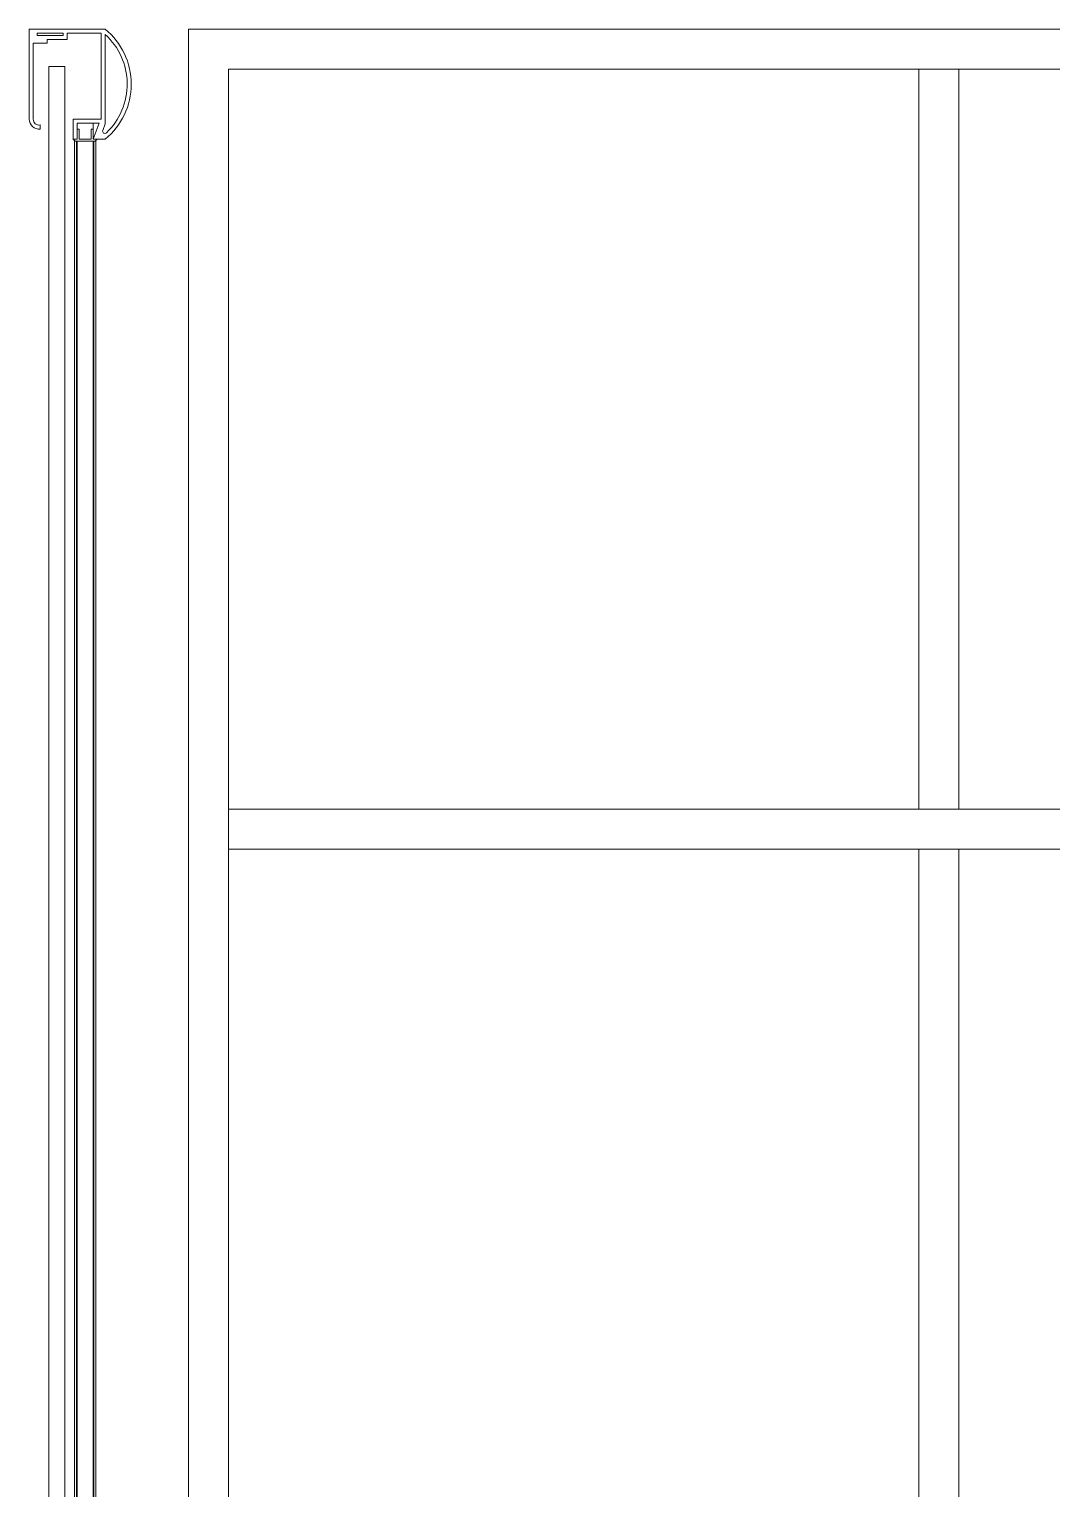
# Model space of a CAD drawing. Header units: millimetres. Extents: x 1525 to 16923, y -16874 to 3225.
# Drawn here: x 8254 to 8765, y 1650 to 2380 of the extents above; entities that cross this region are included whole.
import ezdxf

# ---------------------------------------------------------------- set-up
doc = ezdxf.new("R2010")
doc.units = ezdxf.units.MM
doc.layers.add('A-GENM', color=13, linetype='Continuous', lineweight=9)
doc.layers.add('I-FURN', color=30, linetype='Continuous', lineweight=9)

# ---------------------------------------------------------------- blocks, each defined once
blk = doc.blocks.new('CRT_MGN_BNH_Box frontal F1 Tec-Vidro - CRT_MGN_BNH_Box frontal F1 Tec-Vidro-2700670-ELEVAÇÃO 3 BANHEIRO SUÍTE')
at = {"layer": 'A-GENM'}
for p, q in [((-15459.33, 2380), (-15459.33, 2335)), ((-15421.37, 2380), (-15459.33, 2380)), ((-15457.33, 2335), (-15457.33, 2373.06)), ((-15457.33, 2373.06), (-15450.33, 2373.06)), ((-15455.33, 2376.8), (-15455.33, 2378)), ((-15455.33, 2378), (-15442.33, 2378)), ((-15442.33, 2376.8), (-15455.33, 2376.8)), ((-15450.33, 2373.06), (-15450.33, 2374.8)), ((-15450.33, 2374.8), (-15440.33, 2374.8)), ((-15442.33, 2378), (-15442.33, 2376.8)), ((-15440.33, 2374.8), (-15440.33, 2378)), ((-15440.33, 2378), (-15423.37, 2378)), ((-15423.37, 2378), (-15423.37, 2335)), ((-15421.37, 2332.64), (-15421.37, 2377.36)), ((-15453.89, 2330.09), (-15453.89, 2332.11)), ((-15423.37, 2335), (-15437.41, 2335)), ((-15437.41, 2335), (-15437.41, 2325)), ((-15435.41, 2325), (-15435.41, 2333)), ((-15435.41, 2333), (-15424.44, 2333)), ((-15434.41, 2330), (-15435.41, 2330)), ((-15435.41, 2330), (-15435.41, 2325)), ((-15434.41, 2325), (-15434.41, 2330)), ((-15427.41, 2330), (-15428.41, 2330)), ((-15428.41, 2330), (-15428.41, 2325)), ((-15424.44, 2333), (-15427.44, 2325)), ((-15427.41, 2325), (-15427.41, 2330)), ((-15422.58, 2329.42), (-15421.37, 2332.64)), ((-15435.41, 2325), (-15437.41, 2325)), ((-15437.41, 2325), (-15436.41, 2324)), ((-15437.41, 2325), (-15435.41, 2325)), ((-15436.41, 2324), (-15426.41, 2324)), ((-15428.41, 2325), (-15434.41, 2325)), ((-15427.44, 2325), (-15421.37, 2325)), ((-15425.41, 2325), (-15427.41, 2325)), ((-15426.41, 2324), (-15425.41, 2325))]:
    blk.add_line(p, q, dxfattribs=at)
at = {"layer": 'A-GENM', "color": 8}
for p, q in [((-15436.73, 2324.32), (-15436.73, 203)), ((-15435.73, 2324), (-15435.73, 203)), ((-15427.03, 2324), (-15427.03, 203)), ((-15426.03, 2324.38), (-15426.03, 202.62))]:
    blk.add_line(p, q, dxfattribs=at)
at = {"layer": 'A-GENM'}
for centre, radius, start, end in [((-15443.84, 2352.5), 35.51, 309.24914, 50.75086), ((-15443.84, 2352.5), 33.51, 313.54626, 47.8979), ((-15454.4, 2335), 4.94, 180, 275.92815), ((-15454.4, 2335), 2.94, 180, 280), ((-15421.52, 2329.02), 1.12, 159.44395, 313.54626)]:
    blk.add_arc(centre, radius, start, end, dxfattribs=at)
blk = doc.blocks.new('CRT-POR-Folha-Madeira-Face Based vidro - CRT-POR-Folha-Madeira-Face Based vidro-4438599-ELEVAÇÃO 3 BANHEIRO SUÍTE')
at = {"layer": 'A-GENM', "color": 8}
for p, q in [((-15427.41, 2333), (-15427.41, 2330)), ((-15435.41, 203), (-15435.41, 2324)), ((-15427.41, 2324), (-15427.41, 203))]:
    blk.add_line(p, q, dxfattribs=at)
blk = doc.blocks.new('CRT-POR-Folha-Madeira-Face Based vidro - CRT-POR-Folha-Madeira-Face Based vidro-4438600-ELEVAÇÃO 3 BANHEIRO SUÍTE')
at = {"layer": 'A-GENM'}
for p, q in [((-15441.49, 2361.4), (-15449.49, 2361.4)), ((-15449.49, 2361.4), (-15449.49, 191.4)), ((-15441.49, 191.4), (-15441.49, 2361.4))]:
    blk.add_line(p, q, dxfattribs=at)
blk = doc.blocks.new('ARMÁRIO BANHEIRO - ARMÁRIO BANHEIRO-4333011-ELEVAÇÃO 3 BANHEIRO SUÍTE')
at = {"layer": 'I-FURN', "color": 8}
for p, q in [((-14629.650772, 2380), (-15379.650772, 2380)), ((-15379.650772, 2380), (-15379.650772, 1580)), ((-15359.650772, 1600), (-15359.650772, 2360)), ((-15359.650772, 2360), (-14649.650772, 2360)), ((-14994.650772, 2360), (-15014.650772, 2360)), ((-15014.650772, 2360), (-15014.650772, 1990)), ((-14994.650772, 1990), (-14994.650772, 2360)), ((-14649.650772, 1990), (-15359.650772, 1990)), ((-15359.650772, 1990), (-15359.650772, 1970)), ((-15014.650772, 1990), (-14994.650772, 1990)), ((-15359.650772, 1970), (-14649.650772, 1970)), ((-14994.650772, 1970), (-15014.650772, 1970)), ((-15014.650772, 1970), (-15014.650772, 1600)), ((-14994.650772, 1600), (-14994.650772, 1970))]:
    blk.add_line(p, q, dxfattribs=at)

msp = doc.modelspace()

# ---------------------------------------------------------------- block references
at = {"layer": 'A-GENM', "color": 8}
for name in ['CRT_MGN_BNH_Box frontal F1 Tec-Vidro - CRT_MGN_BNH_Box frontal F1 Tec-Vidro-2700670-ELEVAÇÃO 3 BANHEIRO SUÍTE', 'CRT-POR-Folha-Madeira-Face Based vidro - CRT-POR-Folha-Madeira-Face Based vidro-4438600-ELEVAÇÃO 3 BANHEIRO SUÍTE', 'CRT-POR-Folha-Madeira-Face Based vidro - CRT-POR-Folha-Madeira-Face Based vidro-4438599-ELEVAÇÃO 3 BANHEIRO SUÍTE']:
    msp.add_blockref(name, (23713.075, 0), dxfattribs=at)
at = {"layer": 'I-FURN', "color": 8}
msp.add_blockref('ARMÁRIO BANHEIRO - ARMÁRIO BANHEIRO-4333011-ELEVAÇÃO 3 BANHEIRO SUÍTE', (23713.075, 0), dxfattribs=at)

doc.saveas('drawing.dxf')
